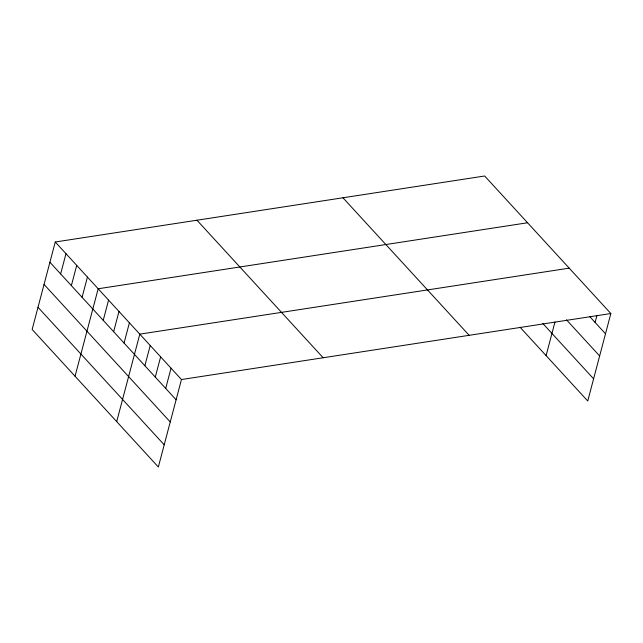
<?xml version="1.0" encoding="UTF-8"?>
<svg xmlns="http://www.w3.org/2000/svg" width="643" height="643" viewBox="0 0 643 643"><rect width="100%" height="100%" fill="white"/><g stroke="black" fill="none" stroke-linecap="round" stroke-linejoin="round"><path stroke-width="0.96" d="M55.258 242.001L32.15 329.465L158.347 467.003L181.455 379.539L55.258 242.001L484.653 175.997L610.85 313.535L587.742 400.999L520.066 327.247M60.635 273.934L65.988 253.688M71.365 285.621L76.71 265.382M82.087 297.315L87.44 277.069M75.054 376.227L98.17 288.763L527.557 222.759M103.226 320.351L108.579 300.112M113.642 331.7L118.987 311.453M124.051 343.049L129.404 322.802M116.704 421.615L139.812 334.151L569.208 268.147M144.876 365.738L150.221 345.5M155.284 377.087L160.637 356.841M165.693 388.436L171.046 368.19M546.1 355.611L554.973 321.998M595.088 322.432L596.873 315.681M181.455 379.539L610.85 313.535M589.888 316.758L605.505 333.781M566.451 319.796L599.638 355.965M542.845 323.501L593.602 378.815M342.952 197.779L469.149 335.316M196.959 220.219L323.156 357.757M49.913 262.24L176.11 399.777M44.054 284.423L170.25 421.961M38.009 307.282L164.206 444.819"/></g></svg>
